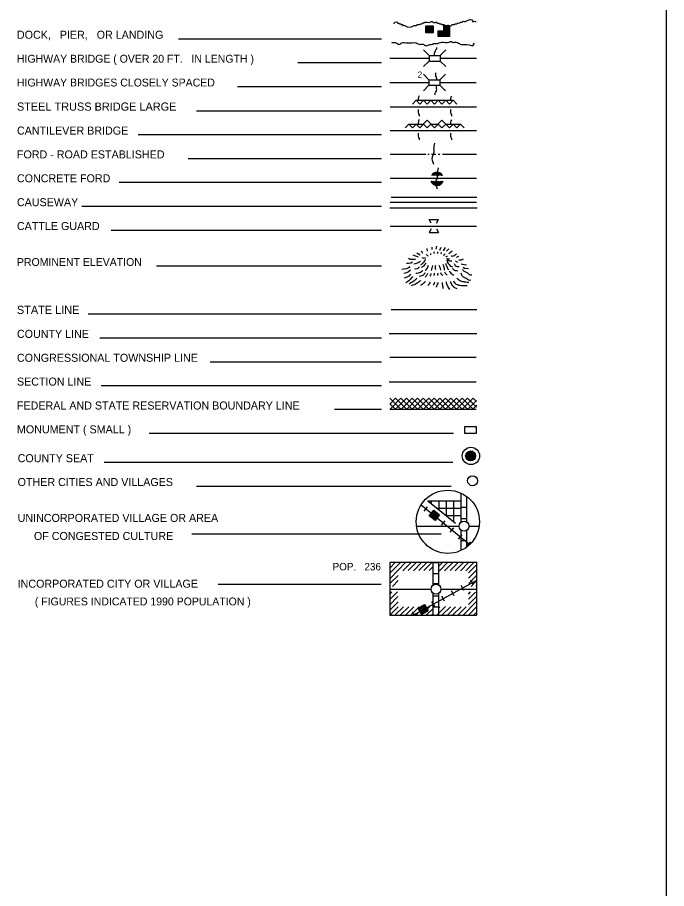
# Model space of a CAD drawing. Extents: x 1114317 to 1552118, y 15990191 to 16382059.
# Drawn here: x 1514113 to 1549230, y 16098510 to 16145644 of the extents above; entities that cross this region are included whole.
import ezdxf

# ---------------------------------------------------------------- set-up
doc = ezdxf.new("R2010")
doc.units = 0
doc.layers.add('L12', color=7, linetype='Continuous')
doc.layers.add('L23', color=7, linetype='Continuous')

msp = doc.modelspace()

# ---------------------------------------------------------------- linework, layer by layer
at = {"layer": 'L12'}
for p, q in [((1534262, 16143434), (1536379, 16143434)), ((1536981, 16143434), (1538940, 16143434)), ((1534256, 16142124), (1536374, 16142124)), ((1536970, 16142124), (1538929, 16142124)), ((1534272, 16140804), (1538945, 16140804)), ((1534272, 16139521), (1538945, 16139521)), ((1534272, 16138238), (1536205, 16138238)), ((1536321, 16138238), (1536395, 16138238)), ((1536521, 16138238), (1536748, 16138238)), ((1536880, 16138238), (1536965, 16138238)), ((1537107, 16138238), (1538945, 16138238)), ((1534272, 16136939), (1538945, 16136939)), ((1534272, 16135656), (1538945, 16135656)), ((1534272, 16134357), (1538945, 16134357)), ((1535703, 16118115), (1538005, 16118115)), ((1538549, 16118115), (1539087, 16118115)), ((1534246, 16114704), (1536490, 16114704)), ((1537028, 16114704), (1538929, 16114704))]:
    msp.add_line(p, q, dxfattribs=at)
at = {"layer": 'L23'}
for p, q in [((1549230, 16012700), (1549230, 16193484)), ((1536205, 16144807), (1536595, 16145197)), ((1536205, 16145155), (1536247, 16145197)), ((1536205, 16145124), (1536278, 16145197)), ((1536205, 16145092), (1536315, 16145197)), ((1536205, 16145065), (1536347, 16145197)), ((1536205, 16145018), (1536389, 16145197)), ((1536205, 16144981), (1536421, 16145197)), ((1536205, 16144949), (1536453, 16145197)), ((1536205, 16144918), (1536490, 16145197)), ((1536205, 16144875), (1536532, 16145197)), ((1536205, 16144838), (1536564, 16145197)), ((1536236, 16144807), (1536595, 16145166)), ((1536273, 16144807), (1536595, 16145134)), ((1536315, 16144807), (1536595, 16145092)), ((1536347, 16144807), (1536595, 16145055)), ((1536379, 16144807), (1536595, 16145023)), ((1536416, 16144807), (1536595, 16144992)), ((1536463, 16144807), (1536595, 16144949)), ((1536490, 16144807), (1536595, 16144918)), ((1536521, 16144807), (1536595, 16144881)), ((1536553, 16144807), (1536595, 16144849)), ((1537166, 16144617), (1536880, 16144896)), ((1537123, 16144617), (1536880, 16144865)), ((1537086, 16144617), (1536880, 16144823)), ((1537055, 16144606), (1536880, 16144791)), ((1537197, 16144617), (1536896, 16144918)), ((1537229, 16144617), (1536928, 16144918)), ((1537266, 16144617), (1536970, 16144918)), ((1537303, 16144617), (1537007, 16144918)), ((1537340, 16144617), (1537039, 16144918)), ((1537371, 16144617), (1537070, 16144918)), ((1537414, 16144617), (1537113, 16144918)), ((1537445, 16144617), (1537144, 16144918)), ((1537482, 16144896), (1537181, 16145197)), ((1537482, 16144865), (1537181, 16145166)), ((1537482, 16144823), (1537181, 16145124)), ((1537482, 16144791), (1537181, 16145092)), ((1537482, 16144759), (1537181, 16145055)), ((1537482, 16144722), (1537181, 16145023)), ((1537482, 16144680), (1537181, 16144981)), ((1537482, 16144648), (1537181, 16144949)), ((1537482, 16144617), (1537181, 16144918)), ((1537482, 16144933), (1537197, 16145213)), ((1537482, 16144965), (1537229, 16145213)), ((1537472, 16145018), (1537271, 16145213)), ((1537482, 16145039), (1537303, 16145213)), ((1537482, 16145076), (1537340, 16145213)), ((1537482, 16145108), (1537371, 16145213)), ((1537482, 16145150), (1537414, 16145213)), ((1537482, 16145182), (1537445, 16145213)), ((1522820, 16144490), (1533807, 16144490)), ((1537023, 16144617), (1536880, 16144759)), ((1536986, 16144617), (1536880, 16144722)), ((1536938, 16144617), (1536880, 16144680)), ((1536912, 16144606), (1536880, 16144648)), ((1536379, 16143582), (1536078, 16143883)), ((1536981, 16143582), (1537282, 16143883)), ((1536379, 16143582), (1536379, 16143281)), ((1536379, 16143582), (1536981, 16143582)), ((1536981, 16143582), (1536981, 16143281)), ((1529288, 16143196), (1533807, 16143196)), ((1536379, 16143281), (1536078, 16142980)), ((1536379, 16143281), (1536981, 16143281)), ((1536981, 16143281), (1537282, 16142980)), ((1536374, 16142272), (1536073, 16142573)), ((1536970, 16142272), (1537271, 16142573)), ((1536374, 16141971), (1536073, 16141675)), ((1536374, 16142272), (1536374, 16141971)), ((1536374, 16142272), (1536970, 16142272)), ((1536374, 16141971), (1536970, 16141971)), ((1536970, 16142272), (1536970, 16141971)), ((1536970, 16141971), (1537271, 16141676)), ((1526020, 16141908), (1533807, 16141908)), ((1535481, 16140957), (1535682, 16141158)), ((1535671, 16141158), (1537678, 16141158)), ((1535682, 16141158), (1535882, 16140957)), ((1535882, 16140957), (1536078, 16141158)), ((1536078, 16141158), (1536278, 16140957)), ((1536278, 16140957), (1536479, 16141158)), ((1536479, 16141158), (1536680, 16140957)), ((1536680, 16140957), (1536880, 16141158)), ((1536880, 16141158), (1537081, 16140957)), ((1537081, 16140957), (1537282, 16141158)), ((1537282, 16141158), (1537482, 16140957)), ((1537482, 16140957), (1537678, 16141158)), ((1537678, 16141158), (1537878, 16140957)), ((1523797, 16140598), (1533807, 16140598)), ((1535882, 16139674), (1536278, 16140076)), ((1536278, 16140076), (1536680, 16139674)), ((1536680, 16139674), (1537081, 16140076)), ((1537081, 16140076), (1537482, 16139674)), ((1535080, 16139674), (1535281, 16139875)), ((1535281, 16139875), (1535481, 16139674)), ((1535281, 16139875), (1536078, 16139875)), ((1535481, 16139674), (1535682, 16139875)), ((1535682, 16139875), (1535882, 16139674)), ((1536078, 16139875), (1536278, 16139674)), ((1536278, 16139674), (1536479, 16139875)), ((1536479, 16139875), (1536880, 16139875)), ((1536880, 16139875), (1537081, 16139674)), ((1537081, 16139674), (1537282, 16139875)), ((1537282, 16139875), (1538079, 16139875)), ((1537482, 16139674), (1537678, 16139875)), ((1537678, 16139875), (1537878, 16139674)), ((1537878, 16139674), (1538079, 16139875)), ((1538079, 16139875), (1538280, 16139674)), ((1520645, 16139305), (1533807, 16139305)), ((1523348, 16138016), (1533807, 16138016)), ((1536595, 16137092), (1536748, 16137240)), ((1536680, 16137092), (1536838, 16137251)), ((1536748, 16137092), (1536896, 16137251)), ((1536495, 16136775), (1536521, 16136791)), ((1536511, 16136723), (1536590, 16136791)), ((1536532, 16137092), (1536653, 16137224)), ((1536548, 16136680), (1536664, 16136791)), ((1536579, 16136649), (1536727, 16136791)), ((1536611, 16136617), (1536796, 16136791)), ((1536664, 16136590), (1536865, 16136791)), ((1536706, 16136564), (1536928, 16136791)), ((1536770, 16136559), (1537012, 16136791)), ((1536812, 16137092), (1536949, 16137224)), ((1536838, 16136548), (1537081, 16136791)), ((1536880, 16137092), (1536997, 16137208)), ((1536923, 16136564), (1537144, 16136791)), ((1536965, 16137092), (1537039, 16137171)), ((1537028, 16137092), (1537081, 16137140)), ((1537086, 16137092), (1537107, 16137108)), ((1519615, 16136723), (1533807, 16136723)), ((1534330, 16135925), (1538961, 16135925)), ((1517603, 16135429), (1533807, 16135429)), ((1534256, 16135350), (1538987, 16135350)), ((1536490, 16134505), (1536389, 16134705)), ((1536389, 16134705), (1536886, 16134705)), ((1536791, 16134505), (1536886, 16134705)), ((1519182, 16134140), (1533807, 16134140)), ((1536490, 16134204), (1536389, 16134008)), ((1536389, 16134008), (1536886, 16134008)), ((1536791, 16134204), (1536886, 16134008)), ((1521632, 16132197), (1533807, 16132197)), ((1534330, 16129837), (1538961, 16129837)), ((1517947, 16129599), (1533807, 16129599)), ((1518564, 16128306), (1533807, 16128306)), ((1534230, 16128549), (1538961, 16128549)), ((1524546, 16127012), (1533807, 16127012)), ((1534262, 16127255), (1538929, 16127255)), ((1534230, 16125930), (1538929, 16125930)), ((1518649, 16125724), (1533807, 16125724)), ((1534262, 16125037), (1534863, 16124440)), ((1534272, 16124446), (1534863, 16125037)), ((1534272, 16124741), (1534563, 16125037)), ((1534563, 16125037), (1535164, 16124440)), ((1534573, 16124446), (1535164, 16125037)), ((1534863, 16125037), (1535465, 16124440)), ((1534874, 16124446), (1535465, 16125037)), ((1535164, 16125037), (1535761, 16124440)), ((1535170, 16124446), (1535761, 16125037)), ((1535465, 16125037), (1536062, 16124440)), ((1535471, 16124446), (1536062, 16125037)), ((1535761, 16125037), (1536363, 16124440)), ((1535772, 16124446), (1536363, 16125037)), ((1536062, 16125037), (1536664, 16124440)), ((1536073, 16124446), (1536664, 16125037)), ((1536363, 16125037), (1536965, 16124440)), ((1536374, 16124446), (1536965, 16125037)), ((1536664, 16125037), (1537266, 16124440)), ((1536669, 16124446), (1537266, 16125037)), ((1536965, 16125037), (1537562, 16124440)), ((1536970, 16124446), (1537562, 16125037)), ((1537266, 16125037), (1537862, 16124440)), ((1537271, 16124446), (1537862, 16125037)), ((1537562, 16125037), (1538163, 16124440)), ((1537572, 16124446), (1538163, 16125037)), ((1537862, 16125037), (1538464, 16124440)), ((1537873, 16124446), (1538464, 16125037)), ((1538163, 16125037), (1538765, 16124440)), ((1538174, 16124446), (1538765, 16125037)), ((1538464, 16125037), (1538945, 16124557)), ((1538765, 16125037), (1538940, 16124863)), ((1534262, 16124741), (1534557, 16124446)), ((1538491, 16124462), (1538945, 16124916)), ((1538744, 16124446), (1538961, 16124657)), ((1533807, 16124430), (1531263, 16124430)), ((1534262, 16124440), (1538929, 16124440)), ((1521231, 16123141), (1537704, 16123141)), ((1518812, 16121579), (1537672, 16121579)), ((1523797, 16120290), (1537577, 16120290)), ((1538121, 16118347), (1538121, 16119905)), ((1536321, 16119487), (1538121, 16119487)), ((1536521, 16119340), (1536521, 16119487)), ((1536923, 16118996), (1536923, 16119487)), ((1537324, 16118695), (1537324, 16119487)), ((1537720, 16118347), (1537720, 16119487)), ((1538422, 16118347), (1538422, 16119720)), ((1536120, 16118922), (1536305, 16119155)), ((1536532, 16118849), (1536791, 16118870)), ((1536564, 16118880), (1536754, 16118896)), ((1536579, 16118907), (1536727, 16118912)), ((1536606, 16118928), (1536706, 16118938)), ((1536622, 16118954), (1536680, 16118954)), ((1536806, 16119086), (1538121, 16119086)), ((1538121, 16119139), (1538422, 16119139)), ((1536395, 16118680), (1536954, 16118738)), ((1536421, 16118706), (1536923, 16118754)), ((1536432, 16118664), (1536928, 16118711)), ((1536447, 16118732), (1536896, 16118780)), ((1536453, 16118637), (1536912, 16118690)), ((1536474, 16118764), (1536870, 16118806)), ((1536490, 16118790), (1536838, 16118833)), ((1536490, 16118616), (1536880, 16118653)), ((1536511, 16118822), (1536812, 16118849)), ((1536511, 16118595), (1536865, 16118632)), ((1536537, 16118574), (1536838, 16118606)), ((1536564, 16118548), (1536822, 16118579)), ((1536595, 16118553), (1536780, 16118790)), ((1536595, 16118521), (1536796, 16118548)), ((1536622, 16118505), (1536770, 16118521)), ((1536648, 16118479), (1536754, 16118490)), ((1536669, 16118463), (1536727, 16118463)), ((1537055, 16118173), (1537245, 16118405)), ((1537324, 16118690), (1538121, 16118690)), ((1538121, 16118537), (1538422, 16118537)), ((1537519, 16117798), (1537715, 16118020)), ((1523554, 16117703), (1537044, 16117703)), ((1537979, 16117412), (1538174, 16117645)), ((1538121, 16116805), (1538121, 16117898)), ((1538422, 16116990), (1538422, 16117898)), ((1538121, 16117338), (1538422, 16117338)), ((1538449, 16117032), (1538639, 16117264)), ((1534256, 16115849), (1534563, 16116166)), ((1534256, 16115569), (1534848, 16116166)), ((1534272, 16115295), (1535112, 16116145)), ((1534964, 16115707), (1535413, 16116156)), ((1535249, 16115712), (1535687, 16116156)), ((1535539, 16115707), (1535988, 16116166)), ((1535830, 16115723), (1536257, 16116145)), ((1536104, 16115712), (1536548, 16116166)), ((1536606, 16116156), (1536907, 16116156)), ((1536606, 16114936), (1536606, 16116156)), ((1536907, 16114946), (1536907, 16116156)), ((1536912, 16115955), (1537123, 16116171)), ((1536949, 16115707), (1537387, 16116156)), ((1537224, 16115696), (1537672, 16116156)), ((1537519, 16115712), (1537958, 16116156)), ((1537789, 16115707), (1538237, 16116156)), ((1538079, 16115707), (1538522, 16116156)), ((1538364, 16115707), (1538802, 16116156)), ((1538522, 16115591), (1538971, 16116039)), ((1536379, 16115712), (1536606, 16115929)), ((1538522, 16115305), (1538971, 16115754)), ((1534262, 16115015), (1534705, 16115448)), ((1534399, 16114857), (1534705, 16115173)), ((1536606, 16115554), (1536907, 16115554)), ((1538528, 16115020), (1538971, 16115474)), ((1538786, 16114936), (1538639, 16115195)), ((1538654, 16114862), (1538971, 16115189)), ((1524979, 16114978), (1533797, 16114978)), ((1536606, 16115015), (1536907, 16115015)), ((1538264, 16114645), (1538111, 16114904)), ((1538929, 16114862), (1538971, 16114904)), ((1534262, 16114445), (1534372, 16114556)), ((1534262, 16114154), (1534673, 16114556)), ((1534262, 16113869), (1534695, 16114313)), ((1536606, 16113304), (1536606, 16114487)), ((1536606, 16114355), (1536907, 16114355)), ((1536907, 16113304), (1536907, 16114487)), ((1537213, 16114065), (1537065, 16114323)), ((1537736, 16114355), (1537588, 16114614)), ((1538512, 16114445), (1538628, 16114556)), ((1538522, 16114170), (1538897, 16114545)), ((1538522, 16113880), (1538961, 16114323)), ((1534256, 16113304), (1534716, 16113753)), ((1534272, 16113595), (1534705, 16114028)), ((1534536, 16113304), (1534990, 16113748)), ((1534837, 16113315), (1535281, 16113748)), ((1535112, 16113304), (1535555, 16113753)), ((1535397, 16113304), (1535846, 16113753)), ((1535682, 16113315), (1536115, 16113748)), ((1535814, 16113653), (1535830, 16113706)), ((1535830, 16113621), (1535861, 16113721)), ((1535846, 16113595), (1535888, 16113737)), ((1535861, 16113574), (1535919, 16113753)), ((1535888, 16113531), (1535956, 16113779)), ((1535904, 16113494), (1535988, 16113795)), ((1535919, 16113473), (1536014, 16113811)), ((1535930, 16113436), (1536046, 16113822)), ((1535946, 16113288), (1536416, 16113764)), ((1535956, 16113405), (1536078, 16113848)), ((1535972, 16113373), (1536104, 16113853)), ((1535988, 16113346), (1536136, 16113880)), ((1536014, 16113362), (1536157, 16113848)), ((1536162, 16113478), (1536014, 16113748)), ((1536046, 16113378), (1536173, 16113822)), ((1536078, 16113399), (1536189, 16113779)), ((1536115, 16113415), (1536205, 16113753)), ((1536136, 16113431), (1536220, 16113721)), ((1536173, 16113447), (1536236, 16113695)), ((1536690, 16113774), (1536537, 16114038)), ((1536606, 16113753), (1536907, 16113753)), ((1536806, 16113299), (1537266, 16113764)), ((1536886, 16113674), (1536970, 16113753)), ((1537097, 16113315), (1537540, 16113753)), ((1537382, 16113304), (1537820, 16113753)), ((1537657, 16113299), (1538111, 16113753)), ((1537958, 16113320), (1538396, 16113753)), ((1538232, 16113304), (1538955, 16114038)), ((1538512, 16113304), (1538955, 16113748)), ((1535571, 16113315), (1535486, 16113457)), ((1536205, 16113473), (1536263, 16113663)), ((1536231, 16113478), (1536278, 16113632)), ((1536247, 16113315), (1536590, 16113653)), ((1536263, 16113494), (1536294, 16113605)), ((1536289, 16113515), (1536305, 16113574)), ((1536521, 16113299), (1536595, 16113378)), ((1538786, 16113304), (1538961, 16113473))]:
    msp.add_line(p, q, dxfattribs=at)
for points in [[(1536205, 16144807), (1536205, 16145197), (1536595, 16145197), (1536595, 16144807)], [(1537181, 16144617), (1536880, 16144617), (1536880, 16144918), (1537181, 16144918)], [(1537482, 16144918), (1537181, 16144918), (1537181, 16145213), (1537482, 16145213)], [(1537482, 16144617), (1537181, 16144617), (1537181, 16144918), (1537482, 16144918)], [(1538955, 16123141), (1538955, 16123495), (1538306, 16123495), (1538306, 16123141)], [(1536395, 16118680), (1536648, 16118991), (1536954, 16118738), (1536706, 16118431)], [(1535988, 16113346), (1535798, 16113690), (1536136, 16113880), (1536331, 16113537)]]:
    msp.add_lwpolyline(points, close=True, dxfattribs=at)
for points in [[(1536046, 16132863), (1535972, 16133005)], [(1536305, 16133000), (1536273, 16133137)], [(1536548, 16133079), (1536553, 16133222)], [(1536770, 16133105), (1536796, 16133259)], [(1536970, 16133042), (1537028, 16133206)], [(1537155, 16133021), (1537266, 16133190)], [(1537324, 16133000), (1537445, 16133116)], [(1537445, 16132873), (1537630, 16133016)], [(1535655, 16132540), (1535365, 16132540), (1535312, 16132588), (1535270, 16132625)], [(1535814, 16132672), (1535523, 16132783)], [(1535904, 16132773), (1535724, 16132889)], [(1537873, 16132672), (1537963, 16132704), (1537994, 16132731)], [(1537994, 16132525), (1538137, 16132525), (1538248, 16132588)], [(1535365, 16132155), (1535270, 16132092), (1535154, 16132049), (1535006, 16132023), (1534911, 16132012)], [(1535486, 16132408), (1535397, 16132350), (1535270, 16132324), (1535164, 16132324)], [(1538121, 16132313), (1538195, 16132287), (1538412, 16132255)], [(1538232, 16132123), (1538295, 16132071), (1538507, 16132055)], [(1535370, 16131965), (1535270, 16131875), (1535154, 16131822), (1535022, 16131780)], [(1535381, 16131748), (1535281, 16131648), (1535170, 16131595), (1535038, 16131532)], [(1538470, 16122107), (1538739, 16122180), (1538449, 16122096), (1538765, 16122154), (1538427, 16122048), (1538765, 16122133), (1538771, 16122138), (1538390, 16122022), (1538829, 16122107), (1538412, 16121975), (1538845, 16122054), (1538380, 16121906), (1538866, 16122022), (1538369, 16121821), (1538866, 16121964), (1538422, 16121806), (1538871, 16121922), (1538422, 16121737), (1538829, 16121864), (1538512, 16121695), (1538813, 16121806), (1538612, 16121679), (1538813, 16121758), (1538845, 16121879), (1538427, 16121779)], [(1536321, 16119487), (1537804, 16118273)], [(1535956, 16119271), (1538581, 16117122)], [(1535782, 16116156), (1534256, 16116156), (1534256, 16113304), (1538971, 16113304), (1538971, 16116156), (1535782, 16116156)], [(1535566, 16113320), (1538961, 16115205)]]:
    msp.add_lwpolyline(points, dxfattribs=at)
for centre, radius in [((1538647, 16121917), 469), ((1538629, 16121917), 269), ((1538733, 16120575), 269), ((1538274, 16118118), 269), ((1536757, 16114709), 269)]:
    msp.add_circle(centre, radius, dxfattribs=at)
for start, end in [(33.1356, 146.8644), (198.6495, 341.3505)]:
    msp.add_arc((1536813, 16136902), 355, start, end, dxfattribs=at)
msp.add_ellipse((1537397, 16118355), major_axis=(-10, -1709), ratio=0.999925, dxfattribs=at)
for points in [[(1534457, 16145340), (1534499, 16145340), (1534531, 16145382), (1534658, 16145382), (1534695, 16145340), (1534737, 16145340), (1534774, 16145298), (1534853, 16145298), (1534853, 16145256), (1534937, 16145256), (1534937, 16145213), (1534980, 16145213), (1535054, 16145213), (1535096, 16145182), (1535539, 16145182), (1535624, 16145213), (1535703, 16145213), (1535745, 16145256), (1535861, 16145256), (1535946, 16145298), (1535988, 16145298), (1536020, 16145340), (1536062, 16145340), (1536146, 16145382), (1536432, 16145382), (1536506, 16145425), (1536548, 16145425), (1536590, 16145382), (1536748, 16145382), (1536791, 16145382), (1536828, 16145340), (1536912, 16145340), (1536954, 16145298), (1537028, 16145298), (1537070, 16145256), (1537197, 16145256), (1537229, 16145213), (1537356, 16145213), (1537398, 16145213), (1537598, 16145213), (1537641, 16145256), (1537757, 16145256), (1537799, 16145298), (1537878, 16145298), (1537921, 16145340), (1537994, 16145340), (1538079, 16145382), (1538121, 16145382), (1538163, 16145382), (1538206, 16145425), (1538364, 16145425), (1538406, 16145456), (1538723, 16145456), (1538723, 16145425), (1538802, 16145425), (1538887, 16145425), (1538887, 16145382)], [(1534362, 16144263), (1534605, 16144263), (1534647, 16144226), (1534848, 16144226), (1534890, 16144263), (1535207, 16144263), (1535687, 16144263), (1535898, 16144184), (1536099, 16144184), (1536136, 16144141), (1536337, 16144141), (1536416, 16144184), (1536495, 16144184), (1536622, 16144226), (1536780, 16144226), (1537065, 16144305), (1537461, 16144305), (1537546, 16144342), (1537588, 16144342), (1537630, 16144305), (1537789, 16144305), (1538031, 16144226), (1538111, 16144184), (1538427, 16144184), (1538797, 16144184), (1538797, 16144226), (1538839, 16144226)], [(1536669, 16143592), (1536669, 16143640), (1536754, 16143883), (1536796, 16143967), (1536796, 16144009)], [(1536796, 16142283), (1536796, 16142346), (1536754, 16142473), (1536754, 16142631), (1536754, 16142642)], [(1536711, 16141448), (1536711, 16141538), (1536796, 16141749), (1536796, 16141950), (1536822, 16141971)], [(1535814, 16141174), (1535814, 16141264), (1535872, 16141417)], [(1537556, 16141174), (1537556, 16141264), (1537604, 16141380)], [(1535856, 16140308), (1535856, 16140371), (1535814, 16140498), (1535814, 16140656), (1535814, 16140667)], [(1537604, 16140297), (1537604, 16140366), (1537562, 16140493), (1537562, 16140646), (1537562, 16140656)], [(1535814, 16139891), (1535814, 16139980), (1535872, 16140134)], [(1537556, 16139891), (1537556, 16139980), (1537604, 16140097)], [(1535856, 16139025), (1535856, 16139088), (1535814, 16139215), (1535814, 16139373), (1535814, 16139384)], [(1537604, 16139014), (1537604, 16139083), (1537562, 16139204), (1537562, 16139363), (1537562, 16139373)], [(1536648, 16137684), (1536564, 16138106), (1536648, 16138317), (1536648, 16138513), (1536696, 16138840)], [(1536838, 16136348), (1536754, 16136775), (1536838, 16136981), (1536838, 16137182), (1536886, 16137504)], [(1536194, 16132530), (1536162, 16132514), (1536073, 16132372), (1535988, 16132298), (1535914, 16132266)], [(1536194, 16132641), (1536115, 16132604), (1536014, 16132630)], [(1536331, 16132731), (1536273, 16132789), (1536220, 16132820)], [(1536474, 16132804), (1536474, 16132857), (1536463, 16132863)], [(1536664, 16132863), (1536653, 16132915), (1536669, 16132963)], [(1536822, 16132873), (1536854, 16132915), (1536870, 16132958)], [(1537023, 16132857), (1537039, 16132884), (1537055, 16132931)], [(1537155, 16132773), (1537229, 16132815), (1537255, 16132847)], [(1537287, 16132725), (1537340, 16132715), (1537382, 16132731)], [(1537329, 16132599), (1537371, 16132588), (1537488, 16132588)], [(1537361, 16132540), (1537472, 16132482), (1537620, 16132472)], [(1537572, 16132746), (1537646, 16132731), (1537857, 16132857)], [(1535914, 16132440), (1535687, 16132329), (1535566, 16132298)], [(1535872, 16132150), (1535814, 16132097), (1535729, 16132034), (1535603, 16132034)], [(1536220, 16132372), (1536173, 16132298), (1536099, 16132208), (1536014, 16132139), (1535978, 16132113)], [(1536331, 16132229), (1536289, 16132107), (1536205, 16131991), (1536173, 16131939)], [(1536564, 16132224), (1536532, 16132081), (1536495, 16131954)], [(1536722, 16132229), (1536711, 16132107), (1536727, 16132007)], [(1536912, 16132240), (1536970, 16132107), (1536997, 16131975)], [(1537123, 16132287), (1537187, 16132107), (1537202, 16132007), (1537229, 16131965)], [(1537282, 16132324), (1537298, 16132240), (1537340, 16132166), (1537382, 16132049), (1537440, 16131991)], [(1537345, 16132509), (1537382, 16132387), (1537461, 16132271), (1537556, 16132181), (1537646, 16132155)], [(1537646, 16132065), (1537699, 16132007), (1537921, 16131939)], [(1537746, 16132329), (1537799, 16132213), (1538016, 16132166)], [(1537804, 16132482), (1537878, 16132424), (1537921, 16132424)], [(1535481, 16131622), (1535413, 16131537), (1535339, 16131437), (1535127, 16131289)], [(1536041, 16131954), (1536004, 16131907), (1535914, 16131849), (1535661, 16131780)], [(1536146, 16131817), (1536104, 16131738), (1535840, 16131622)], [(1536305, 16131796), (1536278, 16131733), (1536173, 16131590)], [(1536495, 16131796), (1536474, 16131733), (1536421, 16131648)], [(1536669, 16131807), (1536653, 16131717), (1536638, 16131675)], [(1536849, 16131807), (1536849, 16131764), (1536838, 16131680)], [(1537007, 16131838), (1537039, 16131754), (1537123, 16131696)], [(1537224, 16131880), (1537255, 16131807), (1537356, 16131722)], [(1537461, 16131933), (1537519, 16131854), (1537730, 16131706)], [(1538105, 16131822), (1538190, 16131638), (1538390, 16131532), (1538512, 16131447), (1538649, 16131437)], [(1538190, 16132007), (1538322, 16131891), (1538464, 16131833), (1538538, 16131748), (1538686, 16131717)], [(1535714, 16131532), (1535603, 16131416), (1535502, 16131342), (1535296, 16131220)], [(1535930, 16131416), (1535888, 16131379), (1535729, 16131257), (1535407, 16131125)], [(1536189, 16131363), (1536088, 16131263), (1535914, 16131131)], [(1536437, 16131321), (1536395, 16131231), (1536321, 16131141)], [(1536669, 16131315), (1536632, 16131199), (1536611, 16131162)], [(1536865, 16131305), (1536838, 16131215), (1536780, 16131083), (1536764, 16131046)], [(1537097, 16131305), (1537097, 16131205), (1537107, 16131173), (1537123, 16131041), (1537144, 16130972)], [(1537303, 16131342), (1537324, 16131231), (1537382, 16131115), (1537419, 16131030), (1537488, 16130930)], [(1537540, 16131363), (1537562, 16131273), (1537620, 16131162), (1537730, 16131057), (1537878, 16130983)], [(1537699, 16131389), (1537757, 16131289), (1537894, 16131189), (1538063, 16131157), (1538222, 16131141), (1538449, 16131141)], [(1537889, 16131532), (1538079, 16131400), (1538195, 16131363), (1538369, 16131331), (1538538, 16131321)]]:
    msp.add_spline(points, degree=3, dxfattribs=at)

# ---------------------------------------------------------------- texts
for s, height, p in [('DOCK,   PIER,   OR LANDING', 433.31, (1514087, 16144490)), ('HIGHWAY BRIDGE ( OVER 20 FT.   IN LENGTH )', 425.01, (1514087, 16143196)), ('2', 333, (1535761, 16142383)), ('HIGHWAY BRIDGES CLOSELY SPACED', 425.01, (1514087, 16141908)), ('STEEL TRUSS BRIDGE LARGE', 441.61, (1514087, 16140598)), ('CANTILEVER BRIDGE', 433.31, (1514087, 16139305)), ('FORD - ROAD ESTABLISHED', 433.31, (1514087, 16138016)), ('CONCRETE FORD', 433.31, (1514087, 16136723)), ('CAUSEWAY', 433.3, (1514087, 16135429)), ('CATTLE GUARD', 433.31, (1514087, 16134140)), ('PROMINENT ELEVATION', 425.01, (1514087, 16132197)), ('STATE LINE', 441.6, (1514087, 16129599)), ('COUNTY LINE', 433.31, (1514087, 16128306)), ('CONGRESSIONAL TOWNSHIP LINE', 433.31, (1514087, 16127012)), ('SECTION LINE', 433.31, (1514087, 16125724)), ('FEDERAL AND STATE RESERVATION BOUNDARY LINE', 433.31, (1514087, 16124430)), ('MONUMENT ( SMALL )', 433.31, (1514087, 16123141)), ('COUNTY SEAT', 433.31, (1514124, 16121579)), ('OTHER CITIES AND VILLAGES', 433.31, (1514124, 16120290)), ('UNINCORPORATED VILLAGE OR AREA', 433.31, (1514124, 16118347)), ('OF CONGESTED CULTURE', 433.31, (1515006, 16117370)), ('POP.   236', 400, (1531162, 16115728)), ('INCORPORATED CITY OR VILLAGE', 433.31, (1514124, 16114788)), ('( FIGURES INDICATED 1990 POPULATION )', 425.01, (1515053, 16113832))]:
    msp.add_text(s, height=height, dxfattribs=at).set_placement(p)

doc.saveas('drawing.dxf')
